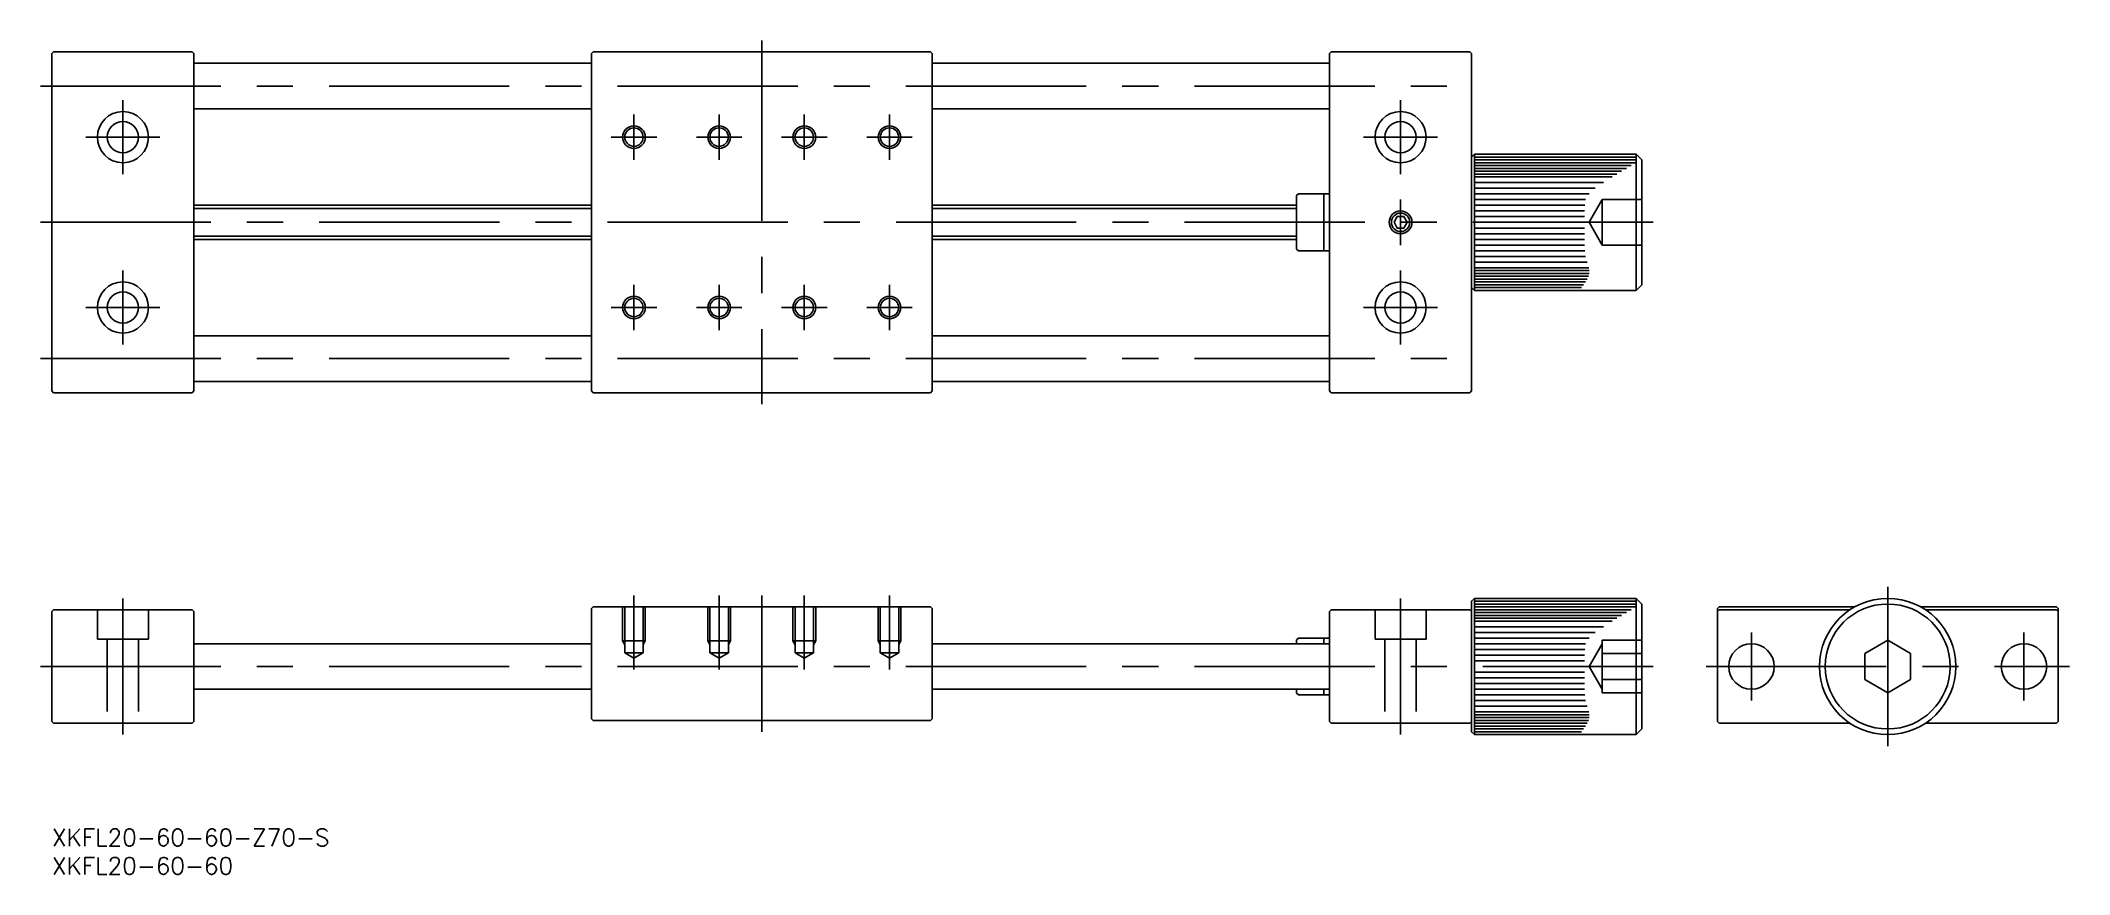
# Model space of a CAD drawing. Extents: x -325 to 32, y -37 to 110.
import ezdxf

# ---------------------------------------------------------------- set-up
doc = ezdxf.new("R2010")
doc.units = 0
doc.linetypes.add('CENTER', pattern=[50.8, 31.75, -6.35, 6.35, -6.35])
doc.linetypes.add('DASHED', pattern=[19.05, 12.7, -6.35])
doc.layers.get('0').update_dxf_attribs({"linetype": 'CONTINUOUS'})
doc.layers.add('CENTER', color=1, linetype='CONTINUOUS')
doc.styles.get("Standard").update_dxf_attribs({"font": 'txt.shx', "height": 3, "bigfont": 'bigfont.shx'})

# ---------------------------------------------------------------- blocks, each defined once
blk = doc.blocks.new('*U2')
at = {"color": 7, "linetype": 'CONTINUOUS'}
blk.add_text('XKFL20-60-60-Z70-S', height=3, dxfattribs=at).set_placement((-323.26, -31.61))
blk = doc.blocks.new('*U3')
at = {"color": 7, "linetype": 'CONTINUOUS'}
blk.add_text('XKFL20-60-60', height=3, dxfattribs=at).set_placement((-323.26, -36.61))

msp = doc.modelspace()

# ---------------------------------------------------------------- linework, layer by layer
at = {"color": 7, "linetype": 'CONTINUOUS'}
for p, q in [((-322.99, 108.21), (-323.29, 107.91)), ((-323.29, 107.91), (-323.29, 48.51)), ((-322.99, 108.21), (-298.59, 108.21)), ((-298.59, 108.21), (-298.29, 107.91)), ((-298.29, 107.91), (-298.29, 48.51)), ((-228.29, 107.91), (-227.99, 108.21)), ((-228.29, 107.91), (-228.29, 48.51)), ((-168.59, 108.21), (-227.99, 108.21)), ((-168.59, 108.21), (-168.29, 107.91)), ((-168.29, 48.51), (-168.29, 107.91)), ((-97.99, 108.21), (-98.29, 107.91)), ((-98.29, 107.91), (-98.29, 48.51)), ((-97.99, 108.21), (-73.59, 108.21)), ((-73.59, 108.21), (-73.29, 107.91)), ((-73.29, 107.91), (-73.29, 48.51)), ((-298.29, 106.21), (-228.29, 106.21)), ((-168.29, 106.21), (-98.29, 106.21)), ((-298.29, 98.21), (-228.29, 98.21)), ((-168.29, 98.21), (-98.29, 98.21)), ((-72.79, 90.21), (-73.29, 89.71)), ((-73.29, 89.71), (-73.29, 66.71)), ((-72.79, 90.21), (-72.79, 66.21)), ((-72.79, 90.21), (-44.29, 90.21)), ((-72.79, 89.71), (-44.29, 89.71)), ((-44.29, 90.21), (-44.29, 66.21)), ((-43.29, 89.21), (-44.29, 90.21)), ((-44.29, 89.21), (-72.79, 89.21)), ((-72.79, 88.71), (-44.29, 88.71)), ((-45.16, 88.21), (-72.79, 88.21)), ((-72.79, 87.71), (-46.02, 87.71)), ((-46.87, 87.21), (-72.79, 87.21)), ((-72.79, 86.71), (-47.7, 86.71)), ((-48.52, 86.21), (-72.79, 86.21)), ((-43.29, 89.21), (-43.29, 67.21)), ((-104.09, 82.91), (-103.79, 83.21)), ((-104.09, 82.91), (-104.09, 73.51)), ((-103.79, 83.21), (-98.29, 83.21)), ((-99.29, 83.21), (-99.29, 73.21)), ((-72.79, 85.21), (-50.07, 85.21)), ((-51.49, 84.21), (-72.79, 84.21)), ((-72.79, 83.21), (-52.59, 83.21)), ((-53.23, 82.21), (-72.79, 82.21)), ((-228.29, 81.21), (-298.29, 81.21)), ((-168.29, 81.21), (-104.09, 81.21)), ((-86.37, 79.21), (-86.94, 78.21)), ((-85.21, 79.21), (-86.37, 79.21)), ((-84.63, 78.21), (-85.21, 79.21)), ((-72.79, 81.21), (-53.33, 81.21)), ((-53.38, 80.21), (-72.79, 80.21)), ((-72.79, 79.21), (-53.41, 79.21)), ((-298.29, 75.21), (-228.29, 75.21)), ((-104.09, 75.21), (-168.29, 75.21)), ((-86.94, 78.21), (-86.37, 77.21)), ((-86.37, 77.21), (-85.21, 77.21)), ((-85.21, 77.21), (-84.63, 78.21)), ((-53.42, 77.21), (-72.79, 77.21)), ((-72.79, 76.21), (-53.42, 76.21)), ((-53.4, 75.21), (-72.79, 75.21)), ((-104.09, 73.51), (-103.79, 73.21)), ((-103.79, 73.21), (-98.29, 73.21)), ((-72.79, 74.21), (-53.38, 74.21)), ((-53.33, 73.21), (-72.79, 73.21)), ((-53.21, 72.21), (-72.79, 72.21)), ((-72.79, 71.21), (-52.95, 71.21)), ((-52.66, 70.21), (-72.79, 70.21)), ((-72.79, 69.71), (-52.58, 69.71)), ((-52.59, 69.21), (-72.79, 69.21)), ((-72.79, 68.71), (-52.72, 68.71)), ((-52.93, 68.21), (-72.79, 68.21)), ((-72.79, 66.21), (-73.29, 66.71)), ((-72.79, 67.71), (-53.21, 67.71)), ((-53.55, 67.21), (-72.79, 67.21)), ((-72.79, 66.71), (-53.91, 66.71)), ((-44.29, 66.21), (-72.79, 66.21)), ((-44.29, 66.21), (-43.29, 67.21)), ((-298.29, 58.21), (-228.29, 58.21)), ((-168.29, 58.21), (-98.29, 58.21)), ((-298.29, 50.21), (-228.29, 50.21)), ((-168.29, 50.21), (-98.29, 50.21)), ((-322.99, 48.21), (-323.29, 48.51)), ((-322.99, 48.21), (-298.59, 48.21)), ((-298.59, 48.21), (-298.29, 48.51)), ((-227.99, 48.21), (-228.29, 48.51)), ((-227.99, 48.21), (-168.59, 48.21)), ((-168.59, 48.21), (-168.29, 48.51)), ((-97.99, 48.21), (-98.29, 48.51)), ((-97.99, 48.21), (-73.59, 48.21)), ((-73.59, 48.21), (-73.29, 48.51)), ((-72.79, 12), (-73.29, 11.5)), ((-73.29, 11.5), (-73.29, -11.5)), ((-72.79, 12), (-72.79, -12)), ((-72.79, 12), (-44.29, 12)), ((-72.79, 11.5), (-44.29, 11.5)), ((-44.29, 11), (-72.79, 11)), ((-44.29, 12), (-44.29, -12)), ((-43.29, 11), (-44.29, 12)), ((-43.29, 11), (-43.29, -11)), ((-323.29, 9.7), (-322.99, 10)), ((-323.29, 9.7), (-323.29, -9.7)), ((-322.99, 10), (-298.59, 10)), ((-298.59, 10), (-298.29, 9.7)), ((-298.29, 9.7), (-298.29, -9.7)), ((-228.29, 10.2), (-227.99, 10.5)), ((-228.29, 10.2), (-228.29, -9.2)), ((-168.59, 10.5), (-227.99, 10.5)), ((-217.99, 10.5), (-224.93, 10.5)), ((-168.59, 10.5), (-168.29, 10.2)), ((-168.29, 10.2), (-168.29, -9.2)), ((-98.29, 9.7), (-97.99, 10)), ((-98.29, -9.7), (-98.29, 9.7)), ((-97.99, 10), (-73.59, 10)), ((-73.29, 9.7), (-73.59, 10)), ((-73.29, 9.7), (-73.29, -9.7)), ((-72.79, 10.5), (-44.29, 10.5)), ((-45.16, 10), (-72.79, 10)), ((-72.79, 9.5), (-46.02, 9.5)), ((-46.87, 9), (-72.79, 9)), ((-72.79, 8.5), (-47.7, 8.5)), ((-48.52, 8), (-72.79, 8)), ((-29.7, 10.5), (-30, 10.2)), ((-30, 10.2), (-30, -9.7)), ((-29.7, 10), (-30, 9.7)), ((-29.7, 10.5), (-5.81, 10.5)), ((-29.7, 10), (-6.63, 10)), ((5.81, 10.5), (29.7, 10.5)), ((6.63, 10), (29.7, 10)), ((29.7, 10.5), (30, 10.2)), ((29.7, 10), (30, 9.7)), ((30, 10.2), (30, -9.7)), ((-298.29, 4), (-228.29, 4)), ((-168.29, 4), (-98.29, 4)), ((-103.79, 5), (-104.09, 4.7)), ((-104.09, 4.7), (-104.09, 4)), ((-103.79, 5), (-98.29, 5)), ((-99.29, 5), (-99.29, 4)), ((-72.79, 7), (-50.07, 7)), ((-51.49, 6), (-72.79, 6)), ((-72.79, 5), (-52.59, 5)), ((-53.23, 4), (-72.79, 4)), ((0, 4.62), (-4, 2.31)), ((4, 2.31), (0, 4.62)), ((-72.79, 3), (-53.33, 3)), ((-53.38, 2), (-72.79, 2)), ((-72.79, 1), (-53.41, 1)), ((-4, 2.31), (-4, -2.31)), ((4, -2.31), (4, 2.31)), ((-53.42, -1), (-72.79, -1)), ((-72.79, -2), (-53.42, -2)), ((-53.4, -3), (-72.79, -3)), ((-4, -2.31), (0, -4.62)), ((0, -4.62), (4, -2.31)), ((-298.29, -4), (-228.29, -4)), ((-168.29, -4), (-98.29, -4)), ((-104.09, -4), (-104.09, -4.7)), ((-104.09, -4.7), (-103.79, -5)), ((-103.79, -5), (-98.29, -5)), ((-99.29, -4), (-99.29, -5)), ((-72.79, -4), (-53.38, -4)), ((-53.33, -5), (-72.79, -5)), ((-53.21, -6), (-72.79, -6)), ((-72.79, -7), (-52.95, -7)), ((-322.99, -10), (-323.29, -9.7)), ((-298.59, -10), (-322.99, -10)), ((-298.59, -10), (-298.29, -9.7)), ((-227.99, -9.5), (-228.29, -9.2)), ((-227.99, -9.5), (-168.59, -9.5)), ((-168.59, -9.5), (-168.29, -9.2)), ((-97.99, -10), (-98.29, -9.7)), ((-73.59, -10), (-97.99, -10)), ((-73.59, -10), (-73.29, -9.7)), ((-52.66, -8), (-72.79, -8)), ((-72.79, -8.5), (-52.58, -8.5)), ((-52.59, -9), (-72.79, -9)), ((-72.79, -9.5), (-52.72, -9.5)), ((-52.93, -10), (-72.79, -10)), ((-72.79, -10.5), (-53.21, -10.5)), ((-29.7, -10), (-30, -9.7)), ((-29.7, -10), (-6.63, -10)), ((6.63, -10), (29.7, -10)), ((29.7, -10), (30, -9.7)), ((-72.79, -12), (-73.29, -11.5)), ((-53.55, -11), (-72.79, -11)), ((-72.79, -11.5), (-53.91, -11.5)), ((-44.29, -12), (-72.79, -12)), ((-44.29, -12), (-43.29, -11))]:
    msp.add_line(p, q, dxfattribs=at)
at = {"color": 3, "linetype": 'DASHED'}
for p, q in [((-52.6, 78.21), (-50.29, 82.21)), ((-43.29, 82.21), (-50.29, 82.21)), ((-50.29, 82.21), (-50.29, 74.21)), ((-52.6, 78.21), (-50.29, 74.21)), ((-43.29, 78.21), (-50.29, 78.21)), ((-43.29, 74.21), (-50.29, 74.21)), ((-315.29, 10), (-315.29, 4.8)), ((-306.29, 4.8), (-306.29, 10)), ((-222.79, 10.5), (-222.79, 4.5)), ((-222.41, 10.5), (-222.41, 2.4)), ((-219.17, 10.5), (-219.17, 2.4)), ((-218.79, 10.5), (-218.79, 4.5)), ((-207.79, 10.5), (-207.79, 4.5)), ((-207.41, 10.5), (-207.41, 2.4)), ((-204.17, 10.5), (-204.17, 2.4)), ((-203.79, 10.5), (-203.79, 4.5)), ((-192.79, 10.5), (-192.79, 4.5)), ((-192.41, 10.5), (-192.41, 2.4)), ((-189.17, 10.5), (-189.17, 2.4)), ((-188.79, 10.5), (-188.79, 4.5)), ((-177.79, 10.5), (-177.79, 4.5)), ((-177.41, 10.5), (-177.41, 2.4)), ((-174.17, 10.5), (-174.17, 2.4)), ((-173.79, 10.5), (-173.79, 4.5)), ((-90.29, 10), (-90.29, 4.8)), ((-81.29, 4.8), (-81.29, 10)), ((-315.29, 4.8), (-306.29, 4.8)), ((-313.54, 4.8), (-313.54, -10)), ((-308.04, 4.8), (-308.04, -10)), ((-222.79, 4.5), (-222.41, 3.84)), ((-218.79, 4.5), (-222.79, 4.5)), ((-218.79, 4.5), (-219.17, 3.84)), ((-207.79, 4.5), (-207.41, 3.84)), ((-203.79, 4.5), (-207.79, 4.5)), ((-203.79, 4.5), (-204.17, 3.84)), ((-192.79, 4.5), (-192.41, 3.84)), ((-188.79, 4.5), (-192.79, 4.5)), ((-188.79, 4.5), (-189.17, 3.84)), ((-177.79, 4.5), (-177.41, 3.84)), ((-173.79, 4.5), (-177.79, 4.5)), ((-173.79, 4.5), (-174.17, 3.84)), ((-90.29, 4.8), (-81.29, 4.8)), ((-88.54, 4.8), (-88.54, -10)), ((-83.04, 4.8), (-83.04, -10)), ((-52.6, 0), (-50.29, 4)), ((-50.29, 4.62), (-50.29, -4.62)), ((-50.29, 4.62), (-43.29, 4.62)), ((-222.41, 2.4), (-220.79, 1.46)), ((-219.17, 2.4), (-222.41, 2.4)), ((-219.17, 2.4), (-220.79, 1.46)), ((-207.41, 2.4), (-205.79, 1.46)), ((-204.17, 2.4), (-207.41, 2.4)), ((-204.17, 2.4), (-205.79, 1.46)), ((-192.41, 2.4), (-190.79, 1.46)), ((-189.17, 2.4), (-192.41, 2.4)), ((-189.17, 2.4), (-190.79, 1.46)), ((-177.41, 2.4), (-175.79, 1.46)), ((-174.17, 2.4), (-177.41, 2.4)), ((-174.17, 2.4), (-175.79, 1.46)), ((-50.29, 2.31), (-43.29, 2.31)), ((-52.6, 0), (-50.29, -4)), ((-50.29, -2.31), (-43.29, -2.31)), ((-50.29, -4.62), (-43.29, -4.62))]:
    msp.add_line(p, q, dxfattribs=at)
at = {"color": 3, "linetype": 'CONTINUOUS'}
for p, q in [((-298.29, 80.67), (-228.29, 80.67)), ((-168.29, 80.67), (-104.09, 80.67)), ((-228.29, 75.75), (-298.29, 75.75)), ((-104.09, 75.75), (-168.29, 75.75))]:
    msp.add_line(p, q, dxfattribs=at)
at = {"color": 7, "linetype": 'CONTINUOUS'}
for centre, radius in [((-310.79, 93.21), 4.5), ((-85.79, 93.21), 4.5), ((-310.79, 93.21), 2.75), ((-220.79, 93.21), 1.62), ((-205.79, 93.21), 1.62), ((-190.79, 93.21), 1.62), ((-175.79, 93.21), 1.62), ((-85.79, 93.21), 2.75), ((-85.79, 78.21), 1.62), ((-310.79, 63.21), 4.5), ((-310.79, 63.21), 2.75), ((-220.79, 63.21), 1.62), ((-205.79, 63.21), 1.62), ((-190.79, 63.21), 1.62), ((-175.79, 63.21), 1.62), ((-85.79, 63.21), 4.5), ((-85.79, 63.21), 2.75), ((0, 0), 12), ((0, 0), 11), ((-24, 0), 4), ((24, 0), 4)]:
    msp.add_circle(centre, radius, dxfattribs=at)
at = {"color": 3, "linetype": 'CONTINUOUS'}
for centre in [(-220.79, 93.21), (-205.79, 93.21), (-190.79, 93.21), (-175.79, 93.21), (-85.79, 78.21), (-220.79, 63.21), (-205.79, 63.21), (-190.79, 63.21), (-175.79, 63.21)]:
    msp.add_circle(centre, 2, dxfattribs=at)
at = {"layer": 'CENTER', "color": 1, "linetype": 'CENTER'}
for p, q in [((-198.29, 110.21), (-198.29, 46.21)), ((-325.29, 102.21), (-71.29, 102.21)), ((-310.79, 99.71), (-310.79, 86.71)), ((-220.79, 97.21), (-220.79, 89.21)), ((-205.79, 97.21), (-205.79, 89.21)), ((-190.79, 97.21), (-190.79, 89.21)), ((-175.79, 97.21), (-175.79, 89.21)), ((-85.79, 99.71), (-85.79, 86.71)), ((-317.29, 93.21), (-304.29, 93.21)), ((-224.79, 93.21), (-216.79, 93.21)), ((-209.79, 93.21), (-201.79, 93.21)), ((-194.79, 93.21), (-186.79, 93.21)), ((-179.79, 93.21), (-171.79, 93.21)), ((-92.29, 93.21), (-79.29, 93.21)), ((-85.79, 82.21), (-85.79, 74.21)), ((-41.29, 78.21), (-325.29, 78.21)), ((-310.79, 69.71), (-310.79, 56.71)), ((-85.79, 69.71), (-85.79, 56.71)), ((-220.79, 67.21), (-220.79, 59.21)), ((-205.79, 67.21), (-205.79, 59.21)), ((-190.79, 67.21), (-190.79, 59.21)), ((-175.79, 67.21), (-175.79, 59.21)), ((-317.29, 63.21), (-304.29, 63.21)), ((-224.79, 63.21), (-216.79, 63.21)), ((-209.79, 63.21), (-201.79, 63.21)), ((-194.79, 63.21), (-186.79, 63.21)), ((-179.79, 63.21), (-171.79, 63.21)), ((-92.29, 63.21), (-79.29, 63.21)), ((-325.29, 54.21), (-71.29, 54.21)), ((-310.79, 12), (-310.79, -12)), ((-220.79, 12.5), (-220.79, -0.54)), ((-205.79, 12.5), (-205.79, -0.54)), ((-198.29, 12.5), (-198.29, -11.5)), ((-190.79, 12.5), (-190.79, -0.54)), ((-175.79, 12.5), (-175.79, -0.54)), ((-85.79, 12), (-85.79, -12)), ((0, 14), (0, -14)), ((-24, 6), (-24, -6)), ((24, 6), (24, -6)), ((-325.29, 0), (-41.29, 0)), ((-32, 0), (32, 0))]:
    msp.add_line(p, q, dxfattribs=at)

# ---------------------------------------------------------------- block references
at = {"color": 7, "linetype": 'CONTINUOUS'}
for name in ['*U2', '*U3']:
    msp.add_blockref(name, (0, 0), dxfattribs=at)

doc.saveas('drawing.dxf')
